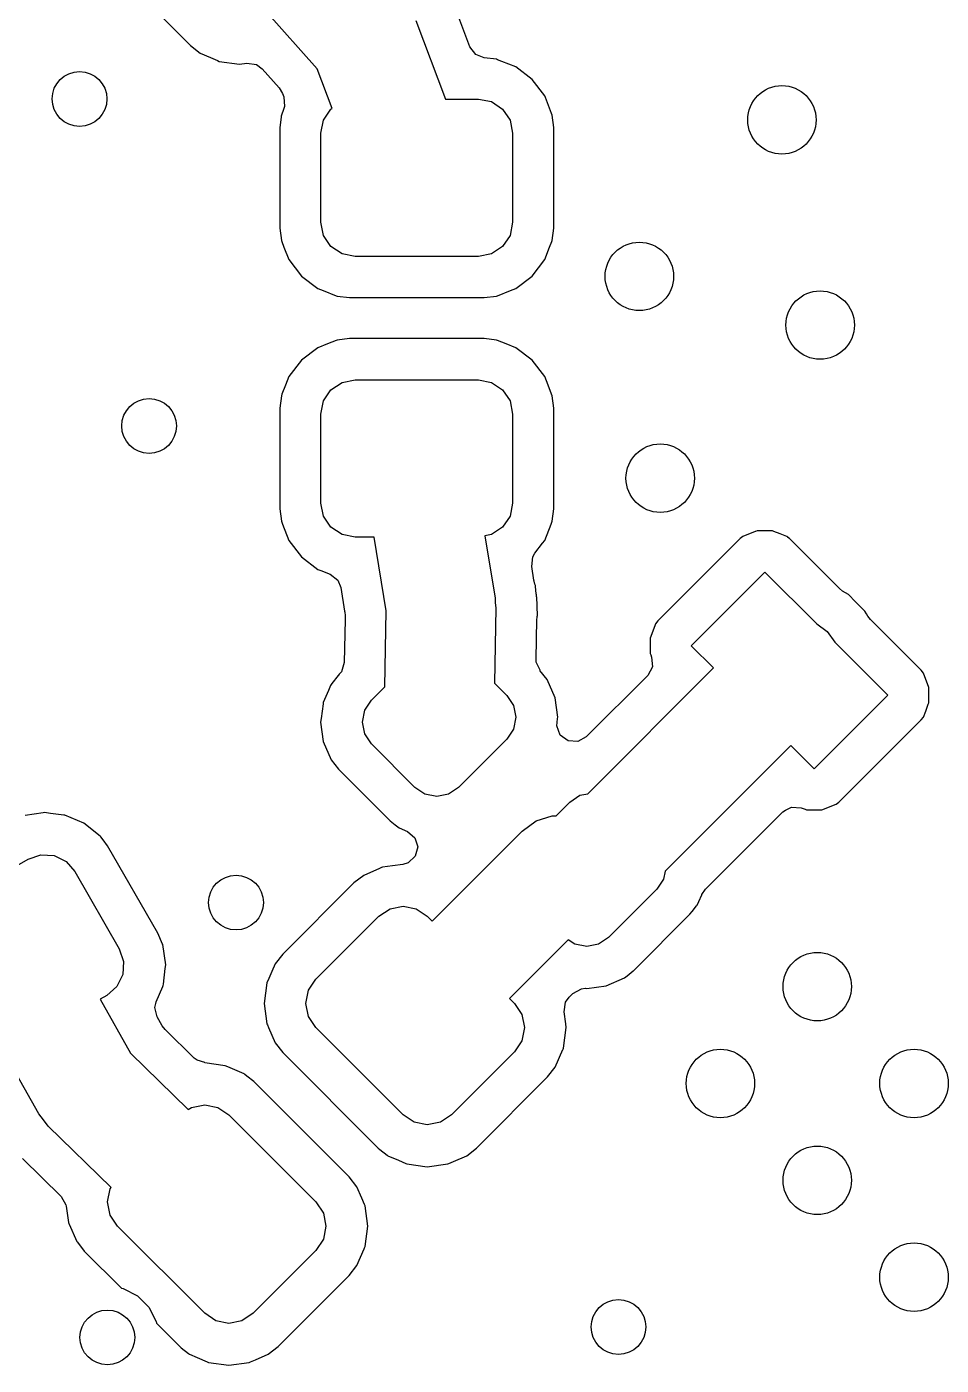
# Model space of a CAD drawing. Extents: x 4.14 to 7.68, y -5.31 to -1.77.
# Drawn here: x 6.6698 to 6.9328, y -3.985 to -3.6002 of the extents above; entities that cross this region are included whole.
import ezdxf

# ---------------------------------------------------------------- set-up
doc = ezdxf.new("R2010")
doc.units = 0
doc.header["$MEASUREMENT"] = 0
doc.layers.add('BLACK', color=7, linetype='CONTINUOUS')

msp = doc.modelspace()

# ---------------------------------------------------------------- linework, layer by layer
at = {"layer": 'BLACK', "linetype": 'CONTINUOUS'}
for p, q in [((6.69644, -3.58515), (6.71692, -3.60563)), ((6.7533, -3.6123), (6.73846, -3.59563)), ((6.79724, -3.606), (6.79291, -3.59454)), ((6.78173, -3.59843), (6.79027, -3.62101)), ((6.71692, -3.60563), (6.71972, -3.60782)), ((6.71972, -3.60782), (6.72268, -3.6091)), ((6.79896, -3.60825), (6.79724, -3.606)), ((6.80141, -3.60913), (6.79896, -3.60825)), ((6.72268, -3.6091), (6.72466, -3.60996)), ((6.72466, -3.60996), (6.72517, -3.61018)), ((6.72517, -3.61018), (6.73105, -3.61099)), ((6.73105, -3.61099), (6.73311, -3.61071)), ((6.73311, -3.61071), (6.73587, -3.61112)), ((6.73587, -3.61112), (6.73748, -3.61232)), ((6.73748, -3.61232), (6.7424, -3.61784)), ((6.75761, -3.6237), (6.7533, -3.6123)), ((6.8014, -3.60918), (6.80141, -3.60913)), ((6.80493, -3.6096), (6.8014, -3.60918)), ((6.80523, -3.60972), (6.80493, -3.6096)), ((6.80642, -3.61019), (6.80523, -3.60972)), ((6.80523, -3.60972), (6.80523, -3.60972)), ((6.81046, -3.61179), (6.80642, -3.61019)), ((6.81519, -3.61538), (6.81046, -3.61179)), ((6.81878, -3.62011), (6.81519, -3.61538)), ((6.7424, -3.61784), (6.74334, -3.61939)), ((6.74334, -3.61939), (6.74372, -3.6204)), ((6.74372, -3.6204), (6.74393, -3.62319)), ((6.81897, -3.6206), (6.81878, -3.62011)), ((6.74369, -3.62398), (6.74304, -3.62563)), ((6.74393, -3.62319), (6.74369, -3.62398)), ((6.75519, -3.62708), (6.75732, -3.62389)), ((6.75732, -3.62389), (6.75761, -3.6237)), ((6.79027, -3.62101), (6.79972, -3.62101)), ((6.79972, -3.62101), (6.80348, -3.62176)), ((6.80348, -3.62176), (6.80668, -3.62389)), ((6.80668, -3.62389), (6.80881, -3.62708)), ((6.82078, -3.62518), (6.81897, -3.6206)), ((6.74297, -3.62619), (6.74261, -3.62917)), ((6.743, -3.62595), (6.74297, -3.62619)), ((6.74304, -3.62563), (6.743, -3.62595)), ((6.743, -3.62595), (6.743, -3.62595)), ((6.75444, -3.63085), (6.75519, -3.62708)), ((6.80881, -3.62708), (6.80956, -3.63085)), ((6.82096, -3.62563), (6.82078, -3.62518)), ((6.82139, -3.62917), (6.82096, -3.62563)), ((6.74261, -3.62917), (6.74261, -3.65812)), ((6.75444, -3.65644), (6.75444, -3.63085)), ((6.80956, -3.63085), (6.80956, -3.65644)), ((6.82139, -3.65812), (6.82139, -3.62917)), ((6.74261, -3.65812), (6.74304, -3.66166)), ((6.75519, -3.66021), (6.75444, -3.65644)), ((6.80956, -3.65644), (6.80881, -3.66021)), ((6.82096, -3.66166), (6.82139, -3.65812)), ((6.74304, -3.66166), (6.74316, -3.66196)), ((6.74316, -3.66196), (6.74316, -3.66196)), ((6.74316, -3.66196), (6.7438, -3.66359)), ((6.75732, -3.6634), (6.75519, -3.66021)), ((6.80881, -3.66021), (6.80668, -3.6634)), ((6.8202, -3.66359), (6.82084, -3.66196)), ((6.82084, -3.66196), (6.82096, -3.66166)), ((6.82084, -3.66196), (6.82084, -3.66196)), ((6.7438, -3.66359), (6.74522, -3.66718)), ((6.76052, -3.66553), (6.75732, -3.6634)), ((6.76428, -3.66628), (6.76052, -3.66553)), ((6.79972, -3.66628), (6.76428, -3.66628)), ((6.80348, -3.66553), (6.79972, -3.66628)), ((6.80668, -3.6634), (6.80348, -3.66553)), ((6.81878, -3.66718), (6.8202, -3.66359)), ((6.74522, -3.66718), (6.74881, -3.67191)), ((6.81519, -3.67191), (6.81878, -3.66718)), ((6.74881, -3.67191), (6.75354, -3.6755)), ((6.81046, -3.6755), (6.81519, -3.67191)), ((6.75354, -3.6755), (6.75505, -3.6761)), ((6.75505, -3.6761), (6.75877, -3.67757)), ((6.75877, -3.67757), (6.75877, -3.67757)), ((6.75877, -3.67757), (6.75907, -3.67769)), ((6.75907, -3.67769), (6.7626, -3.67811)), ((6.7626, -3.67811), (6.8014, -3.67811)), ((6.8014, -3.67811), (6.80493, -3.67769)), ((6.80493, -3.67769), (6.80523, -3.67757)), ((6.80523, -3.67757), (6.80895, -3.6761)), ((6.80523, -3.67757), (6.80523, -3.67757)), ((6.80895, -3.6761), (6.81046, -3.6755)), ((6.75354, -3.6925), (6.74881, -3.69609)), ((6.75631, -3.6914), (6.75354, -3.6925)), ((6.75877, -3.69043), (6.75631, -3.6914)), ((6.75907, -3.69031), (6.75877, -3.69043)), ((6.75877, -3.69043), (6.75877, -3.69043)), ((6.7626, -3.68989), (6.75907, -3.69031)), ((6.8014, -3.68989), (6.7626, -3.68989)), ((6.80493, -3.69031), (6.8014, -3.68989)), ((6.80523, -3.69043), (6.80493, -3.69031)), ((6.80769, -3.6914), (6.80523, -3.69043)), ((6.80523, -3.69043), (6.80523, -3.69043)), ((6.81046, -3.6925), (6.80769, -3.6914)), ((6.81519, -3.69609), (6.81046, -3.6925)), ((6.74881, -3.69609), (6.74522, -3.70082)), ((6.81878, -3.70082), (6.81519, -3.69609)), ((6.74522, -3.70082), (6.74427, -3.70323)), ((6.81973, -3.70323), (6.81878, -3.70082)), ((6.74427, -3.70323), (6.74322, -3.70589)), ((6.75519, -3.70779), (6.75732, -3.7046)), ((6.75732, -3.7046), (6.76052, -3.70247)), ((6.76052, -3.70247), (6.76428, -3.70172)), ((6.76428, -3.70172), (6.79972, -3.70172)), ((6.79972, -3.70172), (6.80348, -3.70247)), ((6.80348, -3.70247), (6.80668, -3.7046)), ((6.80668, -3.7046), (6.80881, -3.70779)), ((6.82078, -3.70589), (6.81973, -3.70323)), ((6.74304, -3.70634), (6.74261, -3.70988)), ((6.74322, -3.70589), (6.74304, -3.70634)), ((6.75444, -3.71156), (6.75519, -3.70779)), ((6.80881, -3.70779), (6.80956, -3.71156)), ((6.82096, -3.70634), (6.82078, -3.70589)), ((6.82139, -3.70988), (6.82096, -3.70634)), ((6.74261, -3.70988), (6.74261, -3.73883)), ((6.75444, -3.73715), (6.75444, -3.71156)), ((6.80956, -3.71156), (6.80956, -3.73715)), ((6.82139, -3.73883), (6.82139, -3.70988)), ((6.74261, -3.73883), (6.74304, -3.74237)), ((6.75519, -3.74092), (6.75444, -3.73715)), ((6.80956, -3.73715), (6.80881, -3.74092)), ((6.82096, -3.74237), (6.82139, -3.73883)), ((6.74304, -3.74237), (6.74316, -3.74266)), ((6.74316, -3.74266), (6.74316, -3.74266)), ((6.74316, -3.74266), (6.74339, -3.74325)), ((6.74339, -3.74325), (6.74522, -3.74789)), ((6.75732, -3.74411), (6.75519, -3.74092)), ((6.80881, -3.74092), (6.80668, -3.74411)), ((6.81878, -3.74789), (6.82061, -3.74325)), ((6.82061, -3.74325), (6.82084, -3.74266)), ((6.82084, -3.74266), (6.82096, -3.74237)), ((6.82084, -3.74266), (6.82084, -3.74266)), ((6.76052, -3.74624), (6.75732, -3.74411)), ((6.76428, -3.74699), (6.76052, -3.74624)), ((6.76976, -3.74699), (6.76428, -3.74699)), ((6.77323, -3.76815), (6.76976, -3.74699)), ((6.80348, -3.74624), (6.80161, -3.74661)), ((6.80161, -3.74661), (6.80454, -3.76445)), ((6.80668, -3.74411), (6.80348, -3.74624)), ((6.87496, -3.74739), (6.85132, -3.77103)), ((6.87576, -3.74675), (6.87496, -3.74739)), ((6.87933, -3.74537), (6.87576, -3.74675)), ((6.87945, -3.74533), (6.87933, -3.74537)), ((6.87987, -3.74516), (6.87945, -3.74533)), ((6.88208, -3.74516), (6.87987, -3.74516)), ((6.88382, -3.74516), (6.88208, -3.74516)), ((6.88428, -3.74516), (6.88382, -3.74516)), ((6.88382, -3.74516), (6.88382, -3.74516)), ((6.88471, -3.74533), (6.88428, -3.74516)), ((6.88652, -3.74602), (6.88471, -3.74533)), ((6.88471, -3.74533), (6.88471, -3.74533)), ((6.88839, -3.74674), (6.88652, -3.74602)), ((6.88869, -3.74697), (6.88839, -3.74674)), ((6.88875, -3.74702), (6.88869, -3.74697)), ((6.88921, -3.74739), (6.88875, -3.74702)), ((6.90354, -3.76171), (6.88921, -3.74739)), ((6.74522, -3.74789), (6.74881, -3.75262)), ((6.81598, -3.75157), (6.81816, -3.7487)), ((6.81816, -3.7487), (6.81878, -3.74789)), ((6.74881, -3.75262), (6.75354, -3.75621)), ((6.81504, -3.75537), (6.81538, -3.7526)), ((6.81538, -3.7526), (6.81598, -3.75157)), ((6.75354, -3.75621), (6.75386, -3.75633)), ((6.75386, -3.75633), (6.75386, -3.75633)), ((6.75386, -3.75633), (6.75435, -3.75653)), ((6.75435, -3.75653), (6.75707, -3.7576)), ((6.75707, -3.7576), (6.75927, -3.75932)), ((6.81568, -3.75928), (6.81504, -3.75537)), ((6.86093, -3.77815), (6.88209, -3.75699)), ((6.88209, -3.75699), (6.89701, -3.77192)), ((6.75927, -3.75932), (6.76014, -3.76141)), ((6.76014, -3.76141), (6.76125, -3.76822)), ((6.81574, -3.75961), (6.81568, -3.75928)), ((6.81596, -3.76048), (6.81574, -3.75961)), ((6.81609, -3.76085), (6.81596, -3.76048)), ((6.81612, -3.76115), (6.81609, -3.76085)), ((6.81634, -3.76322), (6.81612, -3.76115)), ((6.81612, -3.76115), (6.81612, -3.76115)), ((6.90445, -3.76244), (6.90354, -3.76171)), ((6.90616, -3.76348), (6.90445, -3.76244)), ((6.80454, -3.76445), (6.80455, -3.76587)), ((6.80455, -3.76587), (6.80475, -3.76728)), ((6.81638, -3.76352), (6.81634, -3.76322)), ((6.81646, -3.76404), (6.81638, -3.76352)), ((6.81651, -3.76433), (6.81646, -3.76404)), ((6.81652, -3.76471), (6.81651, -3.76433)), ((6.81653, -3.76497), (6.81652, -3.76471)), ((6.81655, -3.76532), (6.81653, -3.76497)), ((6.81658, -3.76554), (6.81655, -3.76532)), ((6.8166, -3.76582), (6.81658, -3.76554)), ((6.81659, -3.76666), (6.8166, -3.76596)), ((6.81659, -3.7669), (6.81659, -3.76666)), ((6.8166, -3.76596), (6.8166, -3.76582)), ((6.8166, -3.76596), (6.8166, -3.76596)), ((6.90819, -3.76554), (6.90616, -3.76348)), ((6.91064, -3.76801), (6.90819, -3.76554)), ((6.76125, -3.76822), (6.76131, -3.76856)), ((6.76131, -3.76856), (6.76137, -3.76945)), ((6.76137, -3.76945), (6.76135, -3.77067)), ((6.77284, -3.78995), (6.77323, -3.76815)), ((6.80475, -3.76728), (6.80436, -3.78891)), ((6.81652, -3.77062), (6.81658, -3.77005)), ((6.81658, -3.77005), (6.81661, -3.76975)), ((6.81667, -3.76946), (6.81659, -3.7669)), ((6.81661, -3.76975), (6.81667, -3.76946)), ((6.91085, -3.76822), (6.91064, -3.76801)), ((6.91064, -3.76801), (6.91064, -3.76801)), ((6.91132, -3.76901), (6.91085, -3.76822)), ((6.91173, -3.7697), (6.91132, -3.76901)), ((6.91248, -3.77066), (6.91173, -3.7697)), ((6.76135, -3.77067), (6.76113, -3.78296)), ((6.81632, -3.78204), (6.81652, -3.77062)), ((6.85054, -3.77219), (6.84927, -3.77549)), ((6.85068, -3.77185), (6.85054, -3.77219)), ((6.85132, -3.77103), (6.85068, -3.77185)), ((6.89701, -3.77192), (6.90003, -3.77412)), ((6.90003, -3.77412), (6.90223, -3.77714)), ((6.92705, -3.78523), (6.91248, -3.77066)), ((6.84927, -3.77549), (6.84909, -3.77596)), ((6.84909, -3.77596), (6.8491, -3.77642)), ((6.8491, -3.77642), (6.8491, -3.77642)), ((6.8491, -3.77642), (6.8491, -3.77689)), ((6.8491, -3.77689), (6.8491, -3.78037)), ((6.86733, -3.78455), (6.86093, -3.77815)), ((6.90223, -3.77714), (6.91744, -3.79235)), ((6.81637, -3.78289), (6.81632, -3.78204)), ((6.8491, -3.78037), (6.84926, -3.78079)), ((6.84926, -3.78079), (6.84926, -3.78079)), ((6.84926, -3.78079), (6.84952, -3.78145)), ((6.84952, -3.78145), (6.84975, -3.78424)), ((6.7603, -3.78563), (6.75968, -3.78638)), ((6.76113, -3.78296), (6.7603, -3.78563)), ((6.81746, -3.7852), (6.81637, -3.78289)), ((6.81741, -3.78524), (6.81746, -3.7852)), ((6.81951, -3.78791), (6.81741, -3.78524)), ((6.83117, -3.82071), (6.86733, -3.78455)), ((6.84975, -3.78424), (6.8484, -3.78675)), ((6.92768, -3.78603), (6.92705, -3.78523)), ((6.75721, -3.78959), (6.75661, -3.79099)), ((6.75734, -3.7893), (6.75721, -3.78959)), ((6.75721, -3.78959), (6.75721, -3.78959)), ((6.75753, -3.78905), (6.75734, -3.7893)), ((6.75934, -3.78675), (6.75753, -3.78905)), ((6.75753, -3.78905), (6.75753, -3.78905)), ((6.75944, -3.78663), (6.75934, -3.78675)), ((6.75934, -3.78675), (6.75934, -3.78675)), ((6.75968, -3.78638), (6.75944, -3.78663)), ((6.80436, -3.78891), (6.80791, -3.79247)), ((6.82176, -3.79311), (6.81951, -3.78791)), ((6.8484, -3.78675), (6.83075, -3.8044)), ((6.92927, -3.79014), (6.92768, -3.78603)), ((6.75661, -3.79099), (6.75509, -3.7945)), ((6.76894, -3.79386), (6.77284, -3.78995)), ((6.80791, -3.79247), (6.80983, -3.79534)), ((6.82253, -3.79873), (6.82176, -3.79311)), ((6.91744, -3.79235), (6.89628, -3.81351)), ((6.92927, -3.79174), (6.92927, -3.79014)), ((6.92927, -3.79322), (6.92927, -3.79174)), ((6.92928, -3.79454), (6.92927, -3.79322)), ((6.75504, -3.79484), (6.75445, -3.79912)), ((6.75509, -3.7945), (6.75504, -3.79484)), ((6.76634, -3.80012), (6.76702, -3.79673)), ((6.76702, -3.79673), (6.76894, -3.79386)), ((6.80983, -3.79534), (6.81051, -3.79873)), ((6.92769, -3.79866), (6.92836, -3.79693)), ((6.92836, -3.79693), (6.92911, -3.79497)), ((6.92911, -3.79497), (6.92928, -3.79454)), ((6.92911, -3.79497), (6.92911, -3.79497)), ((6.75445, -3.79912), (6.75432, -3.80012)), ((6.75432, -3.80012), (6.75509, -3.80574)), ((6.76702, -3.80351), (6.76634, -3.80012)), ((6.81051, -3.79873), (6.80983, -3.80212)), ((6.82229, -3.80124), (6.82233, -3.80022)), ((6.82327, -3.80386), (6.82229, -3.80124)), ((6.82233, -3.80022), (6.82249, -3.79906)), ((6.82249, -3.79906), (6.82253, -3.79873)), ((6.90341, -3.82312), (6.92705, -3.79947)), ((6.92705, -3.79947), (6.92769, -3.79866)), ((6.76894, -3.80638), (6.76702, -3.80351)), ((6.80791, -3.80499), (6.79399, -3.81891)), ((6.80983, -3.80212), (6.80791, -3.80499)), ((6.82551, -3.80554), (6.82327, -3.80386)), ((6.83075, -3.8044), (6.8283, -3.80574)), ((6.75509, -3.80574), (6.75734, -3.81094)), ((6.78147, -3.81891), (6.76894, -3.80638)), ((6.8283, -3.80574), (6.82551, -3.80554)), ((6.8896, -3.80682), (6.85344, -3.84298)), ((6.89628, -3.81351), (6.8896, -3.80682)), ((6.75734, -3.81094), (6.75944, -3.81361)), ((6.75944, -3.81361), (6.75954, -3.81372)), ((6.75954, -3.81372), (6.76328, -3.81746)), ((6.76328, -3.81746), (6.77424, -3.82841)), ((6.78434, -3.82083), (6.78147, -3.81891)), ((6.79399, -3.81891), (6.79112, -3.82083)), ((6.78773, -3.82151), (6.78434, -3.82083)), ((6.79112, -3.82083), (6.78773, -3.82151)), ((6.82207, -3.82702), (6.82601, -3.82309)), ((6.82601, -3.82309), (6.82888, -3.82117)), ((6.82888, -3.82117), (6.83117, -3.82071)), ((6.8985, -3.82534), (6.90261, -3.82375)), ((6.90261, -3.82375), (6.90341, -3.82312)), ((6.67456, -3.82618), (6.66933, -3.82695)), ((6.67489, -3.82613), (6.67456, -3.82618)), ((6.67668, -3.82636), (6.67489, -3.82613)), ((6.68045, -3.82683), (6.67668, -3.82636)), ((6.68078, -3.82688), (6.68045, -3.82683)), ((6.68045, -3.82683), (6.68045, -3.82683)), ((6.68626, -3.82918), (6.68078, -3.82688)), ((6.81628, -3.82854), (6.82096, -3.82702)), ((6.82096, -3.82702), (6.82207, -3.82702)), ((6.86501, -3.84814), (6.88728, -3.82588)), ((6.88728, -3.82588), (6.88805, -3.82546)), ((6.88805, -3.82546), (6.88973, -3.82454)), ((6.88973, -3.82454), (6.89257, -3.82475)), ((6.89257, -3.82475), (6.89366, -3.82518)), ((6.89366, -3.82518), (6.89366, -3.82518)), ((6.89366, -3.82518), (6.89409, -3.82534)), ((6.89409, -3.82534), (6.89455, -3.82534)), ((6.89455, -3.82534), (6.89455, -3.82534)), ((6.89455, -3.82534), (6.89629, -3.82534)), ((6.89629, -3.82534), (6.8985, -3.82534)), ((6.69091, -3.83287), (6.68626, -3.82918)), ((6.77424, -3.82841), (6.77435, -3.82851)), ((6.77435, -3.82851), (6.77435, -3.82851)), ((6.77435, -3.82851), (6.77577, -3.82962)), ((6.77577, -3.82962), (6.77691, -3.83051)), ((6.77691, -3.83051), (6.77931, -3.83155)), ((6.77931, -3.83155), (6.78146, -3.83334)), ((6.78641, -3.85732), (6.81229, -3.83144)), ((6.81229, -3.83144), (6.81628, -3.82854)), ((6.6911, -3.83312), (6.69091, -3.83287)), ((6.69175, -3.83398), (6.6911, -3.83312)), ((6.6911, -3.83312), (6.6911, -3.83312)), ((6.69305, -3.83571), (6.69175, -3.83398)), ((6.70753, -3.86079), (6.69305, -3.83571)), ((6.78146, -3.83334), (6.7823, -3.836)), ((6.63952, -3.8572), (6.6702, -3.83948)), ((6.6702, -3.83948), (6.67384, -3.83825)), ((6.67384, -3.83825), (6.67767, -3.8385)), ((6.67767, -3.8385), (6.68111, -3.8402)), ((6.78157, -3.8387), (6.77949, -3.84057)), ((6.7823, -3.836), (6.78157, -3.8387)), ((6.68111, -3.8402), (6.68365, -3.84309)), ((6.68365, -3.84309), (6.69644, -3.86525)), ((6.77123, -3.84223), (6.76672, -3.84418)), ((6.77186, -3.84195), (6.77123, -3.84223)), ((6.77217, -3.84182), (6.77186, -3.84195)), ((6.77186, -3.84195), (6.77186, -3.84195)), ((6.775, -3.84143), (6.77217, -3.84182)), ((6.77802, -3.84102), (6.775, -3.84143)), ((6.77949, -3.84057), (6.77802, -3.84102)), ((6.85344, -3.84298), (6.85298, -3.84527)), ((6.76392, -3.84637), (6.74344, -3.86685)), ((6.76672, -3.84418), (6.76392, -3.84637)), ((6.85298, -3.84527), (6.85106, -3.84814)), ((6.85106, -3.84814), (6.83714, -3.86206)), ((6.86308, -3.85173), (6.86394, -3.84975)), ((6.86394, -3.84975), (6.86397, -3.84968)), ((6.86397, -3.84968), (6.86501, -3.84814)), ((6.7711, -3.85593), (6.77429, -3.8538)), ((6.77429, -3.8538), (6.77805, -3.85305)), ((6.77805, -3.85305), (6.78182, -3.8538)), ((6.78182, -3.8538), (6.78501, -3.85593)), ((6.86056, -3.85537), (6.86123, -3.85452)), ((6.86123, -3.85452), (6.86247, -3.85295)), ((6.86247, -3.85295), (6.86266, -3.8527)), ((6.86247, -3.85295), (6.86247, -3.85295)), ((6.86266, -3.8527), (6.86308, -3.85173)), ((6.753, -3.87403), (6.7711, -3.85593)), ((6.78501, -3.85593), (6.78641, -3.85732)), ((6.84437, -3.87156), (6.86056, -3.85537)), ((6.70811, -3.86216), (6.70753, -3.86079)), ((6.7088, -3.86377), (6.70811, -3.86216)), ((6.82557, -3.8627), (6.80868, -3.87959)), ((6.82749, -3.86398), (6.82557, -3.8627)), ((6.83714, -3.86206), (6.83427, -3.86398)), ((6.69644, -3.86525), (6.69768, -3.86889)), ((6.70893, -3.86407), (6.7088, -3.86377)), ((6.7088, -3.86377), (6.7088, -3.86377)), ((6.70979, -3.86994), (6.70893, -3.86407)), ((6.83088, -3.86466), (6.82749, -3.86398)), ((6.83427, -3.86398), (6.83088, -3.86466)), ((6.69768, -3.86889), (6.69742, -3.87272)), ((6.70967, -3.87096), (6.70979, -3.86994)), ((6.74125, -3.86965), (6.7403, -3.87185)), ((6.74344, -3.86685), (6.74125, -3.86965)), ((6.69742, -3.87272), (6.69573, -3.87616)), ((6.7091, -3.87544), (6.70967, -3.87096)), ((6.73946, -3.87379), (6.73889, -3.8751)), ((6.7403, -3.87185), (6.73946, -3.87379)), ((6.75087, -3.87722), (6.753, -3.87403)), ((6.8365, -3.87591), (6.8417, -3.87366)), ((6.8417, -3.87366), (6.84251, -3.87303)), ((6.84251, -3.87303), (6.84425, -3.87166)), ((6.84425, -3.87166), (6.84437, -3.87156)), ((6.84425, -3.87166), (6.84425, -3.87166)), ((6.69573, -3.87616), (6.69284, -3.87869)), ((6.70708, -3.88052), (6.70892, -3.87614)), ((6.70892, -3.87614), (6.70905, -3.87583)), ((6.70892, -3.87614), (6.70892, -3.87614)), ((6.70905, -3.87583), (6.7091, -3.87544)), ((6.73889, -3.8751), (6.73808, -3.88099)), ((6.75012, -3.88099), (6.75087, -3.87722)), ((6.82577, -3.87923), (6.82691, -3.87809)), ((6.82691, -3.87809), (6.82937, -3.87675)), ((6.82937, -3.87675), (6.83042, -3.87664)), ((6.83042, -3.87664), (6.83054, -3.87664)), ((6.83054, -3.87664), (6.83088, -3.87668)), ((6.83088, -3.87668), (6.8365, -3.87591)), ((6.69284, -3.87869), (6.69091, -3.87981)), ((6.69091, -3.87981), (6.69962, -3.89531)), ((6.7067, -3.88215), (6.70697, -3.88099)), ((6.70697, -3.88099), (6.70708, -3.88052)), ((6.73808, -3.88099), (6.73889, -3.88687)), ((6.75087, -3.88475), (6.75012, -3.88099)), ((6.80868, -3.87959), (6.81007, -3.88099)), ((6.81007, -3.88099), (6.8122, -3.88418)), ((6.82437, -3.88341), (6.82478, -3.88065)), ((6.82478, -3.88065), (6.82577, -3.87923)), ((6.70733, -3.88488), (6.7067, -3.88215)), ((6.70875, -3.8874), (6.70733, -3.88488)), ((6.753, -3.88795), (6.75087, -3.88475)), ((6.8122, -3.88418), (6.81295, -3.88795)), ((6.82484, -3.88685), (6.82437, -3.88341)), ((6.70961, -3.88853), (6.70875, -3.8874)), ((6.71801, -3.89672), (6.70961, -3.88853)), ((6.73889, -3.88687), (6.73902, -3.88718)), ((6.73902, -3.88718), (6.73902, -3.88718)), ((6.73902, -3.88718), (6.73932, -3.88787)), ((6.73932, -3.88787), (6.74125, -3.89232)), ((6.77805, -3.913), (6.753, -3.88795)), ((6.81295, -3.88795), (6.8122, -3.89171)), ((6.82418, -3.89383), (6.82499, -3.88795)), ((6.82499, -3.88795), (6.82484, -3.88685)), ((6.74125, -3.89232), (6.74344, -3.89512)), ((6.8122, -3.89171), (6.81007, -3.8949)), ((6.67327, -3.91272), (6.66363, -3.89556)), ((6.69962, -3.89531), (6.71624, -3.91152)), ((6.71879, -3.89734), (6.71801, -3.89672)), ((6.721, -3.89799), (6.71879, -3.89734)), ((6.74344, -3.89512), (6.77088, -3.92256)), ((6.81007, -3.8949), (6.79197, -3.913)), ((6.82182, -3.89928), (6.82399, -3.89427)), ((6.82399, -3.89427), (6.82405, -3.89414)), ((6.82405, -3.89414), (6.82418, -3.89383)), ((6.82405, -3.89414), (6.82405, -3.89414)), ((6.72099, -3.89808), (6.721, -3.89799)), ((6.72687, -3.89889), (6.72099, -3.89808)), ((6.72718, -3.89902), (6.72687, -3.89889)), ((6.72828, -3.8995), (6.72718, -3.89902)), ((6.72718, -3.89902), (6.72718, -3.89902)), ((6.73232, -3.90125), (6.72828, -3.8995)), ((6.73257, -3.90144), (6.73232, -3.90125)), ((6.81963, -3.90208), (6.82182, -3.89928)), ((6.73311, -3.90187), (6.73257, -3.90144)), ((6.73257, -3.90144), (6.73257, -3.90144)), ((6.73512, -3.90344), (6.73311, -3.90187)), ((6.76256, -3.93088), (6.73512, -3.90344)), ((6.79915, -3.92256), (6.81963, -3.90208)), ((6.67466, -3.91448), (6.67327, -3.91272)), ((6.71624, -3.91152), (6.71722, -3.91087)), ((6.71722, -3.91087), (6.72099, -3.91012)), ((6.72099, -3.91012), (6.72475, -3.91087)), ((6.72475, -3.91087), (6.72795, -3.913)), ((6.67601, -3.91627), (6.67466, -3.91448)), ((6.69407, -3.93389), (6.67601, -3.91627)), ((6.72795, -3.913), (6.753, -3.93805)), ((6.78125, -3.91513), (6.77805, -3.913)), ((6.78501, -3.91588), (6.78125, -3.91513)), ((6.78878, -3.91513), (6.78501, -3.91588)), ((6.79197, -3.913), (6.78878, -3.91513)), ((6.77088, -3.92256), (6.77135, -3.92293)), ((6.77135, -3.92293), (6.77343, -3.92456)), ((6.79635, -3.92475), (6.79915, -3.92256)), ((6.66864, -3.92561), (6.67973, -3.93644)), ((6.77343, -3.92456), (6.77368, -3.92475)), ((6.77368, -3.92475), (6.77677, -3.92609)), ((6.77677, -3.92609), (6.77881, -3.92697)), ((6.77881, -3.92697), (6.77913, -3.92711)), ((6.77913, -3.92711), (6.78501, -3.92792)), ((6.78501, -3.92792), (6.7909, -3.92711)), ((6.7909, -3.92711), (6.79122, -3.92697)), ((6.79122, -3.92697), (6.79254, -3.9264)), ((6.79254, -3.9264), (6.79635, -3.92475)), ((6.76475, -3.93368), (6.76256, -3.93088)), ((6.69305, -3.93805), (6.6938, -3.93429)), ((6.6938, -3.93429), (6.69407, -3.93389)), ((6.76619, -3.93701), (6.76475, -3.93368)), ((6.67973, -3.93644), (6.6811, -3.93887)), ((6.6811, -3.93887), (6.68119, -3.93931)), ((6.68119, -3.93931), (6.68182, -3.94394)), ((6.6938, -3.94182), (6.69305, -3.93805)), ((6.753, -3.93805), (6.75513, -3.94125)), ((6.76697, -3.93881), (6.76619, -3.93701)), ((6.76711, -3.93913), (6.76697, -3.93881)), ((6.76792, -3.94501), (6.76711, -3.93913)), ((6.69593, -3.94501), (6.6938, -3.94182)), ((6.75513, -3.94125), (6.75588, -3.94501)), ((6.68182, -3.94394), (6.68195, -3.94425)), ((6.68195, -3.94425), (6.68195, -3.94425)), ((6.68195, -3.94425), (6.68202, -3.94441)), ((6.68202, -3.94441), (6.68418, -3.94939)), ((6.72099, -3.97007), (6.69593, -3.94501)), ((6.75588, -3.94501), (6.75513, -3.94878)), ((6.76711, -3.9509), (6.76792, -3.94501)), ((6.68418, -3.94939), (6.68437, -3.94964)), ((6.68437, -3.94964), (6.68437, -3.94964)), ((6.68437, -3.94964), (6.68438, -3.94965)), ((6.68438, -3.94965), (6.68637, -3.95219)), ((6.75513, -3.94878), (6.753, -3.95197)), ((6.76685, -3.9515), (6.76698, -3.95121)), ((6.76698, -3.95121), (6.76711, -3.9509)), ((6.76698, -3.95121), (6.76698, -3.95121)), ((6.68637, -3.95219), (6.69706, -3.96288)), ((6.753, -3.95197), (6.7349, -3.97007)), ((6.76475, -3.95635), (6.76685, -3.9515)), ((6.76256, -3.95915), (6.76475, -3.95635)), ((6.69706, -3.96288), (6.69756, -3.96296)), ((6.74208, -3.97963), (6.76256, -3.95915)), ((6.69756, -3.96296), (6.70168, -3.96506)), ((6.70168, -3.96506), (6.70494, -3.96832)), ((6.70494, -3.96832), (6.70704, -3.97244)), ((6.72418, -3.9722), (6.72099, -3.97007)), ((6.7349, -3.97007), (6.73171, -3.9722)), ((6.70704, -3.97244), (6.70712, -3.97294)), ((6.70712, -3.97294), (6.71381, -3.97963)), ((6.72795, -3.97295), (6.72418, -3.9722)), ((6.73171, -3.9722), (6.72795, -3.97295)), ((6.71381, -3.97963), (6.71424, -3.97996)), ((6.71424, -3.97996), (6.71636, -3.98163)), ((6.71636, -3.98163), (6.71661, -3.98182)), ((6.71661, -3.98182), (6.71879, -3.98277)), ((6.73557, -3.98343), (6.73928, -3.98182)), ((6.73928, -3.98182), (6.74208, -3.97963)), ((6.71879, -3.98277), (6.72174, -3.98404)), ((6.72174, -3.98404), (6.72206, -3.98418)), ((6.72206, -3.98418), (6.72795, -3.98499)), ((6.72795, -3.98499), (6.73383, -3.98418)), ((6.73383, -3.98418), (6.73415, -3.98404)), ((6.73415, -3.98404), (6.73557, -3.98343))]:
    msp.add_line(p, q, dxfattribs=at)
at = {"layer": 'BLACK'}
for centre, radius in [((6.685, -3.621), 0.00787), ((6.887, -3.627), 0.00984), ((6.846, -3.672), 0.00984), ((6.898, -3.686), 0.00984), ((6.705, -3.715), 0.00787), ((6.852, -3.73), 0.00984), ((6.73, -3.852), 0.00787), ((6.89716, -3.87616), 0.00984), ((6.86932, -3.904), 0.00984), ((6.925, -3.904), 0.00984), ((6.89716, -3.93184), 0.00984), ((6.925, -3.95968), 0.00984), ((6.84, -3.974), 0.00787), ((6.693, -3.977), 0.00787)]:
    msp.add_circle(centre, radius, dxfattribs=at)

doc.saveas('drawing.dxf')
